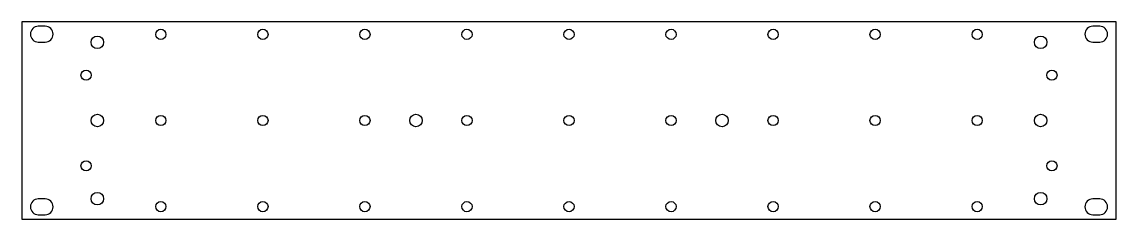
# Model space of a CAD drawing. Header units: millimetres. Extents: x -241 to 241, y 0 to 87.
import ezdxf

# ---------------------------------------------------------------- set-up
doc = ezdxf.new("R2010")
doc.units = ezdxf.units.MM
doc.layers.add('CUT', color=7, linetype='Continuous')

msp = doc.modelspace()

# ---------------------------------------------------------------- linework, layer by layer
at = {"layer": 'CUT'}
msp.add_lwpolyline([(-241.3, 0), (241.3, 0), (241.3, 87), (-241.3, 87)], close=True, dxfattribs=at)
for points in [[(-234.05, 78.1), (-231.05, 78.1, 1), (-231.05, 85.1), (-234.05, 85.1, 1)], [(231.05, 78.1), (234.05, 78.1, 1), (234.05, 85.1), (231.05, 85.1, 1)], [(-234.05, 1.9), (-231.05, 1.9, 1), (-231.05, 8.9), (-234.05, 8.9, 1)], [(231.05, 1.9), (234.05, 1.9, 1), (234.05, 8.9), (231.05, 8.9, 1)]]:
    msp.add_lwpolyline(points, format="xyb", close=True, dxfattribs=at)
for centre, radius in [((-180, 81.5), 2.25), ((-135, 81.5), 2.25), ((-90, 81.5), 2.25), ((-45, 81.5), 2.25), ((0, 81.5), 2.25), ((45, 81.5), 2.25), ((90, 81.5), 2.25), ((135, 81.5), 2.25), ((180, 81.5), 2.25), ((-208, 78), 2.75), ((208, 78), 2.75), ((-213, 63.5), 2.25), ((213, 63.5), 2.25), ((-208, 43.5), 2.75), ((-180, 43.5), 2.25), ((-135, 43.5), 2.25), ((-90, 43.5), 2.25), ((-67.5, 43.5), 2.75), ((-45, 43.5), 2.25), ((0, 43.5), 2.25), ((45, 43.5), 2.25), ((67.5, 43.5), 2.75), ((90, 43.5), 2.25), ((135, 43.5), 2.25), ((180, 43.5), 2.25), ((208, 43.5), 2.75), ((-213, 23.5), 2.25), ((213, 23.5), 2.25), ((-208, 9), 2.75), ((208, 9), 2.75), ((-180, 5.5), 2.25), ((-135, 5.5), 2.25), ((-90, 5.5), 2.25), ((-45, 5.5), 2.25), ((0, 5.5), 2.25), ((45, 5.5), 2.25), ((90, 5.5), 2.25), ((135, 5.5), 2.25), ((180, 5.5), 2.25)]:
    msp.add_circle(centre, radius, dxfattribs=at)

doc.saveas('drawing.dxf')
